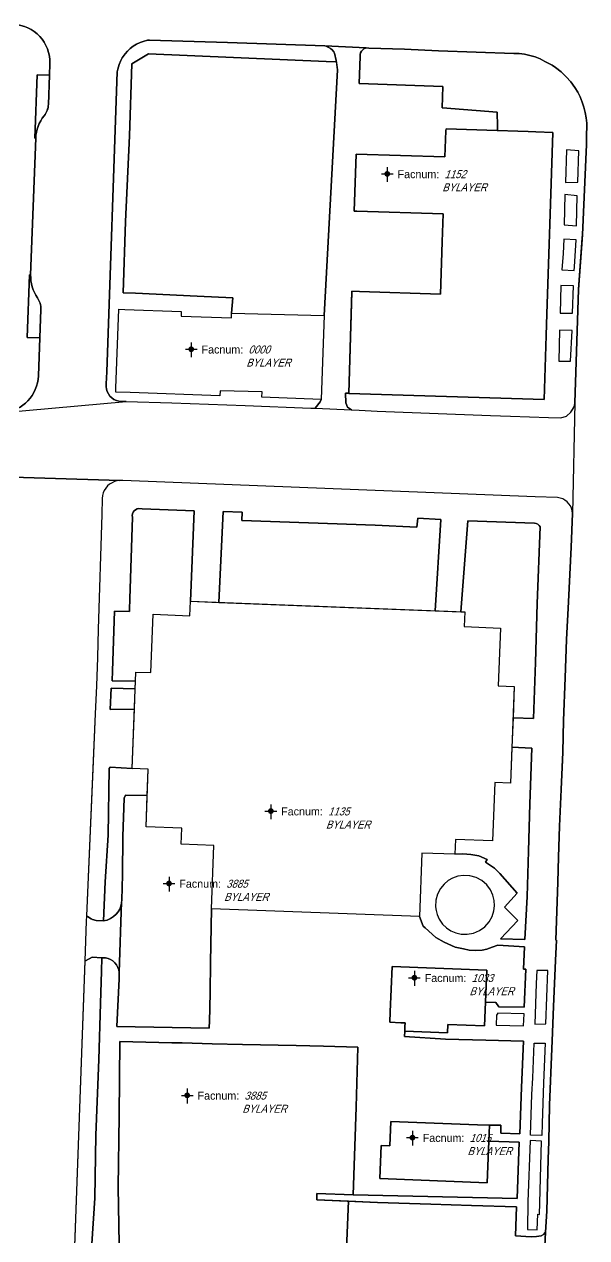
# Model space of a CAD drawing. Header units: inches. Extents: x 1273557 to 1282364, y 239587 to 246310.
# Drawn here: x 1275679 to 1275974, y 242141 to 242778 of the extents above; entities that cross this region are included whole.
import ezdxf
from ezdxf.enums import TextEntityAlignment as Align

# ---------------------------------------------------------------- set-up
doc = ezdxf.new("R2010")
doc.units = ezdxf.units.IN
doc.header["$MEASUREMENT"] = 0
doc.linetypes.add('DASHED2', pattern=[0.375, 0.25, -0.125])
doc.layers.add('BLDG-DATA', color=159, linetype='DASHED2', lineweight=30)
doc.layers.add('BLDG-NONUW', color=6, linetype='Continuous', lineweight=30)
for name, color, linetype in [('BLDG-UW', 231, 'Continuous'), ('GRASS', 3, 'Continuous'), ('PATH', 253, 'Continuous'), ('PATH-ISLAND', 252, 'Continuous'), ('PRKG-DATA', 255, 'Continuous'), ('PRKG-UW', 6, 'Continuous'), ('STREET-NONUW', 4, 'Continuous'), ('STREET-UW', 50, 'Continuous')]:
    doc.layers.add(name, color=color, linetype=linetype)
doc.styles.add('SS_LITE', font='FRABK.TTF', dxfattribs={"height": 16})

# ---------------------------------------------------------------- blocks, each defined once
blk = doc.blocks.new('*U1')
for p, q in [((-3.08, 0), (3.08, 0)), ((0, 3.55), (0, -4.2))]:
    blk.add_line(p, q)
at = {"const_width": 1.5}
blk.add_lwpolyline([(-0.75, 0, 1), (0.75, 0, 1)], format="xyb", close=True, dxfattribs=at)
at = {"layer": 'BLDG-DATA', "color": 1, "style": 'SS_LITE'}
blk.add_text('Facnum:', height=4.2, dxfattribs=at).set_placement((27.26, -2.25), align=Align.RIGHT)
at = {"layer": 'BLDG-DATA', "color": 7, "style": 'SS_LITE', "oblique": 20, "width": 0.9, "flags": 8}
for tag, p in [('FACNUM', (29.98, -2.25)), ('OBJECT', (28.84, -9.16))]:
    blk.add_attdef(tag, p, '', height=4.2, dxfattribs=at)
blk = doc.blocks.new('*U8')
for p, q in [((-3.08, 0), (3.08, 0)), ((0, 3.55), (0, -4.2))]:
    blk.add_line(p, q)
at = {"const_width": 1.5}
blk.add_lwpolyline([(-0.75, 0, 1), (0.75, 0, 1)], format="xyb", close=True, dxfattribs=at)
at = {"layer": 'PRKG-DATA', "color": 1, "style": 'SS_LITE'}
blk.add_text('Facnum:', height=4.2, dxfattribs=at).set_placement((27.26, -2.25), align=Align.RIGHT)
at = {"layer": 'PRKG-DATA', "color": 7, "style": 'SS_LITE', "oblique": 20, "width": 0.9, "flags": 8}
for tag, p in [('FACNUM', (29.98, -2.25)), ('OBJECT', (28.84, -9.16))]:
    blk.add_attdef(tag, p, '', height=4.2, dxfattribs=at)

msp = doc.modelspace()

# ---------------------------------------------------------------- linework, layer by layer
at = {"layer": 'BLDG-NONUW'}
msp.add_lwpolyline([(1275788.07, 242623.57), (1275788.13, 242626.12), (1275836.72, 242624.91), (1275835.15, 242580.97), (1275835.14, 242580.8), (1275804.07, 242581.93), (1275804.17, 242584.7), (1275804.17, 242584.7), (1275782.08, 242585.28), (1275782.08, 242585.28), (1275781.98, 242582.66), (1275734.9, 242584.38), (1275727.44, 242584.65), (1275727.51, 242586.65), (1275729.02, 242628.17), (1275732.1, 242628.06), (1275761.76, 242626.98), (1275761.67, 242624.53)], close=True, dxfattribs=at)
at = {"layer": 'BLDG-UW'}
for points in [[(1275952.05, 242580.67), (1275953.14, 242614.41), (1275953.5, 242625.68), (1275954.68, 242662.33), (1275955.02, 242672.75), (1275956.57, 242720.92), (1275947.76, 242721.2), (1275943.67, 242721.34), (1275927.51, 242721.86), (1275900.62, 242722.72), (1275900.58, 242721.67), (1275900.02, 242708.02), (1275853.43, 242709.52), (1275852.47, 242679.62), (1275853.84, 242679.58), (1275899.08, 242678.11), (1275898.61, 242663.53), (1275897.72, 242636.03), (1275855.29, 242637.39), (1275851.28, 242637.52), (1275851.27, 242637.13), (1275849.56, 242584.14), (1275849.56, 242583.98)], [(1275905.3, 242342.09), (1275887.98, 242342.76), (1275886.7, 242309.48), (1275777.57, 242313.52), (1275778.84, 242346.69), (1275761.7, 242347.35), (1275762.03, 242355.8), (1275743.27, 242356.52), (1275744.43, 242386.74), (1275735.96, 242387.07), (1275737.91, 242437.71), (1275745.83, 242437.41), (1275747.01, 242468.03), (1275766.34, 242467.29), (1275766.62, 242474.84), (1275910.5, 242469.32), (1275910.2, 242461.55), (1275929.21, 242460.82), (1275928.04, 242430.5), (1275936.4, 242430.18), (1275934.45, 242379.5), (1275926.25, 242379.81), (1275925.06, 242349.1), (1275905.61, 242349.84), (1275905.3, 242342.12)], [(1275872.29, 242283.29), (1275871.33, 242259.46), (1275871.1, 242253.93), (1275876.9, 242253.7), (1275879.16, 242253.6), (1275879.09, 242251.81), (1275879, 242249.32), (1275901.42, 242248.42), (1275901.6, 242252.84), (1275920.75, 242252.06), (1275921.94, 242281.29), (1275921.94, 242281.29), (1275921.94, 242281.29)], [(1275922.24, 242169.73), (1275923.09, 242191.53), (1275923.42, 242199.87), (1275917.07, 242200.12), (1275871.64, 242201.89), (1275871.14, 242189.15), (1275866.52, 242189.34), (1275865.84, 242171.94), (1275865.84, 242171.94)]]:
    msp.add_lwpolyline(points, close=True, dxfattribs=at)
at = {"layer": 'GRASS'}
for points in [[(1275732.46, 242674.21), (1275731.27, 242636.7), (1275737.74, 242636.56), (1275770.1, 242634.97), (1275788.85, 242634.05), (1275788.13, 242626.12), (1275836.72, 242624.91), (1275843.73, 242753.72), (1275843.12, 242757.85), (1275837.69, 242758.06), (1275744.58, 242762.06), (1275735.91, 242756.89), (1275734.56, 242719.1)], [(1275970.17, 242711.17), (1275963.78, 242711.76), (1275963.34, 242694.56), (1275969.66, 242694.71)], [(1275962.5, 242672.48), (1275968.97, 242671.95), (1275969.38, 242687.58), (1275962.99, 242688.26)], [(1275961.4, 242648.83), (1275967.79, 242648.36), (1275967.91, 242650.33), (1275968.81, 242664.58), (1275962.32, 242664.88), (1275962.02, 242657.32)], [(1275960.48, 242626.12), (1275966.99, 242626.1), (1275967.42, 242640.31), (1275960.86, 242640.63)], [(1275959.69, 242600.89), (1275965.88, 242600.78), (1275966.77, 242616.97), (1275960.05, 242617.11)], [(1275766.62, 242474.84), (1275768.45, 242522.38), (1275741.22, 242523.44), (1275739.54, 242523.51), (1275738.66, 242523.31), (1275737.84, 242522.92), (1275737.15, 242522.34), (1275736.61, 242521.61), (1275736.25, 242520.77), (1275736.1, 242519.88), (1275736.17, 242518.97), (1275734.84, 242476.15), (1275734.67, 242470.56), (1275734.64, 242469.57), (1275726.83, 242469.68), (1275725.66, 242438.33), (1275725.6, 242433.17), (1275737.73, 242432.88), (1275737.91, 242437.71), (1275745.83, 242437.41), (1275747.01, 242468.03), (1275766.34, 242467.29)], [(1275897.85, 242517.82), (1275885.83, 242518.51), (1275885.38, 242513.79), (1275863.44, 242514.77), (1275793.56, 242517.25), (1275793.67, 242521.64), (1275783.76, 242521.93), (1275781.44, 242474.28), (1275895, 242469.92)], [(1275949.91, 242513.92), (1275949.39, 242514.7), (1275948.68, 242515.32), (1275947.84, 242515.73), (1275946.92, 242515.91), (1275912.13, 242517.16), (1275908.29, 242469.41), (1275910.5, 242469.32), (1275910.2, 242461.55), (1275929.21, 242460.82), (1275928.04, 242430.5), (1275936.4, 242430.18), (1275935.77, 242413.78), (1275946.55, 242413.34), (1275947.61, 242442.8), (1275948.49, 242473.64)], [(1275737.57, 242428.85), (1275724.95, 242429.25), (1275724.49, 242418.13), (1275737.16, 242418.17)], [(1275944.54, 242368.57), (1275945.53, 242397.78), (1275935.17, 242398.24), (1275934.45, 242379.5), (1275926.25, 242379.81), (1275925.06, 242349.1), (1275905.61, 242349.84), (1275905.3, 242342.12), (1275909.5, 242342.42), (1275913.61, 242342.05), (1275917.85, 242341.23), (1275922.21, 242339.33), (1275921.31, 242337.88), (1275922.4, 242337.18), (1275926.01, 242334.74), (1275928.79, 242332.09), (1275937.89, 242321.75), (1275931.36, 242314.41), (1275938.3, 242307.27), (1275929.23, 242297.69), (1275941.96, 242297.42), (1275943.08, 242320.02), (1275943.84, 242343.71)], [(1275744.43, 242386.74), (1275735.96, 242387.07), (1275724.45, 242387.8), (1275723.92, 242387.05), (1275723.46, 242352.14), (1275721.86, 242327.56), (1275720.96, 242307.1), (1275722.83, 242307.58), (1275724.61, 242308.36), (1275726.23, 242309.41), (1275727.67, 242310.7), (1275728.68, 242311.96), (1275729.48, 242313.35), (1275730.07, 242314.85), (1275730.43, 242316.42), (1275730.54, 242318.03), (1275730.94, 242331.26), (1275731.05, 242351.35), (1275731.82, 242371.48), (1275732.52, 242373.17), (1275743.9, 242372.88)], [(1275923.93, 242323.41), (1275921.97, 242326.06), (1275919.4, 242328.3), (1275916.36, 242329.94), (1275913.08, 242330.86), (1275909.79, 242331.05), (1275906.72, 242330.58), (1275904.01, 242329.61), (1275901.7, 242328.28), (1275899.55, 242326.48), (1275897.64, 242324.12), (1275896.14, 242321.25), (1275895.25, 242317.99), (1275895.1, 242314.55), (1275895.45, 242312.58), (1275895.98, 242310.5), (1275896.99, 242308.08), (1275898.79, 242305.47), (1275900.93, 242303.42), (1275903.2, 242301.92), (1275905.69, 242300.85), (1275908.58, 242300.19), (1275911.76, 242300.11), (1275915.04, 242300.72), (1275918.2, 242302.07), (1275920.99, 242304.09), (1275923.23, 242306.62), (1275924.81, 242309.45), (1275925.73, 242312.34), (1275926.06, 242315.12), (1275925.9, 242317.78), (1275925.23, 242320.59)], [(1275947.18, 242253.03), (1275952.88, 242253.07), (1275954.01, 242281.07), (1275948.25, 242281.09), (1275947.91, 242274.35)], [(1275941.2, 242252.08), (1275941.55, 242258.44), (1275927.82, 242258.72), (1275927.02, 242257.65), (1275926.93, 242252.37)], [(1275945.67, 242216.08), (1275946.15, 242224.8), (1275946.76, 242242.9), (1275952.52, 242242.9), (1275951.78, 242222.1), (1275951.1, 242200.77), (1275950.9, 242194.5), (1275944.9, 242194.74)], [(1275943.53, 242159.67), (1275943.4, 242145.24), (1275948.41, 242145.1), (1275948.72, 242153.25), (1275949.64, 242153.15), (1275949.82, 242159.15), (1275950.7, 242191.49), (1275944.7, 242191.83)]]:
    msp.add_lwpolyline(points, close=True, dxfattribs=at)
for points in [[(1275684.92, 242717.84), (1275685.42, 242717.82, -0.162297), (1275689.86, 242729.66, 0.162103), (1275692.08, 242735.58), (1275692.65, 242750.93), (1275686.11, 242751.16)], [(1275680.97, 242613.35), (1275687.56, 242613.1), (1275688.11, 242628.05, 0.162049), (1275686.34, 242634.11, -0.161471), (1275682.78, 242646.19), (1275682.19, 242646.21)]]:
    msp.add_lwpolyline(points, format="xyb", close=True, dxfattribs=at)
msp.add_lwpolyline([(1275729.25, 242137.59), (1275728.74, 242167.37), (1275729.22, 242204.87), (1275729.57, 242243.79), (1275756.84, 242243.11), (1275762.25, 242243.08), (1275777.96, 242242.69), (1275793.89, 242242.3), (1275822.09, 242241.72), (1275836.4, 242241.42), (1275854.37, 242240.91), (1275853.42, 242209.47), (1275851.83, 242163.35), (1275937.9, 242161.44), (1275939.05, 242190.98), (1275923.09, 242191.53), (1275923.09, 242191.53), (1275922.24, 242169.73), (1275865.84, 242171.94), (1275866.52, 242189.34), (1275871.14, 242189.15), (1275871.64, 242201.89), (1275917.07, 242200.12), (1275923.42, 242199.87), (1275929.31, 242199.93), (1275929.35, 242195.84), (1275939.33, 242195.41), (1275940.2, 242219.78), (1275941.24, 242244.12), (1275921.4, 242244.52), (1275900.27, 242245.03), (1275878.83, 242246.47), (1275879, 242249.32), (1275879.09, 242251.81), (1275879.16, 242253.6), (1275876.9, 242253.7), (1275871.1, 242253.93), (1275871.33, 242259.46), (1275872.29, 242283.29), (1275921.94, 242281.29), (1275921.26, 242264.45), (1275926.77, 242264.24), (1275928.35, 242262.06), (1275941.66, 242261.87), (1275942.4, 242281.79), (1275941.3, 242281.79), (1275941.74, 242293.59), (1275927.72, 242294.37), (1275924.88, 242293.33), (1275922.09, 242292.34), (1275919.52, 242291.74), (1275916.22, 242291.56), (1275912.82, 242291.82), (1275909.76, 242292.4), (1275905.48, 242293.28), (1275899.68, 242296.05), (1275895.26, 242298.51), (1275889.64, 242303.47), (1275888.63, 242304.36), (1275886.7, 242309.48), (1275777.57, 242313.52), (1275777.18, 242285.35), (1275776.84, 242269.56), (1275776.58, 242254.09), (1275776.45, 242251.8), (1275776.38, 242250.94), (1275727.97, 242251.78), (1275729.16, 242276.72), (1275729.2, 242277.12), (1275729.27, 242278.55), (1275729.18, 242279.98), (1275728.94, 242281.4), (1275728.5, 242282.75), (1275727.84, 242284.01), (1275726.97, 242285.14), (1275725.92, 242286.11), (1275724.72, 242286.87), (1275723.41, 242287.42), (1275722.02, 242287.74), (1275720.14, 242287.84), (1275719.97, 242280.78), (1275719.34, 242263.83), (1275718.5, 242234.33), (1275716.97, 242194.7), (1275716.37, 242161.62), (1275713.92, 242124.32)], dxfattribs=at)
at = {"layer": 'PATH'}
msp.add_lwpolyline([(1275668.62, 242573.91, 0.377739), (1275686.82, 242593.09), (1275687.56, 242613.1), (1275680.97, 242613.35), (1275682.19, 242646.21), (1275682.78, 242646.19), (1275685.42, 242717.82), (1275684.92, 242717.84), (1275686.11, 242751.16), (1275692.65, 242750.93), (1275692.87, 242756.92, 0.414197), (1275673.62, 242777.64)], format="xyb", dxfattribs=at)
for points in [[(1275735.91, 242756.89), (1275744.58, 242762.06), (1275837.69, 242758.06), (1275843.12, 242757.85), (1275843, 242758.69), (1275842.05, 242762.46), (1275841.73, 242763.19), (1275840.9, 242764.2), (1275840.04, 242765), (1275838.82, 242765.72), (1275838.19, 242766.02), (1275836.99, 242766.28), (1275786.03, 242768.07), (1275745.12, 242769.38), (1275744, 242769.22), (1275741.85, 242768.66), (1275740.13, 242768.04), (1275738.31, 242767.17), (1275736.59, 242766.11), (1275734.99, 242764.89), (1275733.52, 242763.5), (1275732.27, 242762.06), (1275731.83, 242761.44), (1275730.8, 242760), (1275730.04, 242758.65), (1275729.2, 242756.46), (1275728.47, 242754.01), (1275728.21, 242752.7), (1275722.66, 242595.23), (1275722.36, 242588.98), (1275722.32, 242587.6), (1275722.51, 242586.23), (1275722.92, 242584.91), (1275723.54, 242583.68), (1275724.35, 242582.56), (1275725.34, 242581.59), (1275726.47, 242580.8), (1275727.72, 242580.21), (1275729.05, 242579.83), (1275730.42, 242579.67), (1275732.8, 242579.65), (1275756.8, 242578.96), (1275795.29, 242577.65), (1275829.64, 242576.22), (1275831.96, 242576.12), (1275834.63, 242579.5), (1275835.14, 242580.8), (1275804.07, 242581.93), (1275804.17, 242584.7), (1275782.08, 242585.28), (1275781.98, 242582.66), (1275734.9, 242584.38), (1275727.44, 242584.65), (1275727.51, 242586.65), (1275729.02, 242628.17), (1275732.1, 242628.06), (1275761.76, 242626.98), (1275761.67, 242624.53), (1275788.07, 242623.57), (1275788.13, 242626.12), (1275788.85, 242634.05), (1275770.1, 242634.97), (1275737.74, 242636.56), (1275731.27, 242636.7), (1275732.46, 242674.21), (1275734.56, 242719.1)], [(1275969.67, 242742.04), (1275968.19, 242744.49), (1275965.98, 242747.4), (1275963.55, 242750.13), (1275960.92, 242752.67), (1275958.1, 242755), (1275956.3, 242756.27), (1275952.43, 242758.18), (1275949.9, 242759.45), (1275947.28, 242760.5), (1275944.58, 242761.33), (1275941.82, 242761.92), (1275939.02, 242762.28), (1275936.18, 242762.39), (1275896.67, 242763.78), (1275878.83, 242764.66), (1275860.09, 242765.17), (1275858.71, 242765.23), (1275858.28, 242765.04), (1275857.47, 242764.68), (1275856.77, 242764.14), (1275856.21, 242763.45), (1275855.83, 242762.65), (1275855.64, 242761.78), (1275855.66, 242760.82), (1275855.05, 242746.54), (1275898.94, 242745), (1275898.57, 242733.83), (1275898.76, 242733.82), (1275898.76, 242733.84), (1275927.5, 242731.59), (1275927.54, 242724.19), (1275927.53, 242721.86), (1275943.67, 242721.34), (1275947.76, 242721.2), (1275956.57, 242720.92), (1275955.02, 242672.75), (1275954.68, 242662.33), (1275953.5, 242625.68), (1275953.14, 242614.41), (1275952.05, 242580.67), (1275849.56, 242583.98), (1275849.56, 242584.15), (1275847.82, 242584.15), (1275848.09, 242578.96), (1275848.94, 242576.74), (1275851.04, 242575.34), (1275855.02, 242575.17), (1275864.47, 242574.7), (1275923.96, 242572.31), (1275934.36, 242571.99), (1275954.29, 242571.28), (1275960.78, 242571.04), (1275963.73, 242572.08), (1275966.11, 242574.1), (1275967.39, 242576.17), (1275967.51, 242576.39), (1275967.95, 242577.65), (1275968.2, 242578.95), (1275968.83, 242600.47), (1275970.04, 242638.47), (1275972.01, 242665.51), (1275972.13, 242667.23), (1275974.21, 242714.48), (1275974.26, 242717.82), (1275974.39, 242725.7), (1275974.13, 242728.54), (1275973.65, 242731.36), (1275972.96, 242734.13), (1275972.07, 242736.85), (1275970.97, 242739.49)], [(1275962.16, 242412.22), (1275963.12, 242434.72), (1275963.73, 242454.76), (1275964.83, 242474.5), (1275966.25, 242503.31), (1275966.98, 242520.98), (1275966.8, 242522.34), (1275966.4, 242523.66), (1275965.81, 242524.91), (1275965.03, 242526.05), (1275964.08, 242527.06), (1275962.99, 242527.9), (1275961.78, 242528.56), (1275960.48, 242529.03), (1275959.12, 242529.29), (1275947.36, 242529.69), (1275731.16, 242538.2), (1275729.6, 242538.24), (1275728.16, 242538.06), (1275726.76, 242537.67), (1275725.44, 242537.08), (1275724.21, 242536.31), (1275723.12, 242535.36), (1275722.17, 242534.26), (1275721.4, 242533.03), (1275720.81, 242531.7), (1275720.43, 242530.3), (1275720.26, 242528.86), (1275720.1, 242520.42), (1275718.21, 242460.26), (1275717.87, 242445.42), (1275717.31, 242430.57), (1275716.53, 242415.72), (1275712.07, 242309.84), (1275712.6, 242309.51), (1275714.53, 242308.19), (1275715.15, 242307.86), (1275717.16, 242307.39), (1275720.92, 242307.1), (1275720.96, 242307.11), (1275721.86, 242327.56), (1275723.46, 242352.14), (1275723.92, 242387.05), (1275724.45, 242387.8), (1275735.96, 242387.07), (1275737.16, 242418.17), (1275724.49, 242418.13), (1275724.95, 242429.25), (1275737.57, 242428.85), (1275737.73, 242432.88), (1275725.6, 242433.17), (1275725.66, 242438.33), (1275726.83, 242469.68), (1275734.64, 242469.57), (1275734.67, 242470.56), (1275734.84, 242476.15), (1275736.17, 242518.97), (1275736.1, 242519.88), (1275736.25, 242520.77), (1275736.61, 242521.61), (1275737.15, 242522.34), (1275737.84, 242522.92), (1275738.66, 242523.31), (1275739.54, 242523.51), (1275741.22, 242523.44), (1275768.45, 242522.38), (1275766.62, 242474.84), (1275781.44, 242474.28), (1275783.76, 242521.93), (1275793.67, 242521.64), (1275793.56, 242517.25), (1275863.44, 242514.77), (1275885.38, 242513.79), (1275885.83, 242518.51), (1275897.85, 242517.82), (1275895, 242469.92), (1275908.29, 242469.41), (1275912.13, 242517.16), (1275946.92, 242515.91), (1275947.84, 242515.73), (1275948.68, 242515.32), (1275949.39, 242514.7), (1275949.91, 242513.92), (1275948.49, 242473.64), (1275947.61, 242442.8), (1275946.55, 242413.34), (1275935.77, 242413.78), (1275935.17, 242398.24), (1275945.53, 242397.78), (1275944.54, 242368.57), (1275943.84, 242343.71), (1275943.08, 242320.02), (1275941.96, 242297.42), (1275929.23, 242297.69), (1275938.3, 242307.27), (1275931.36, 242314.41), (1275937.89, 242321.75), (1275928.79, 242332.09), (1275926.01, 242334.74), (1275922.4, 242337.18), (1275921.31, 242337.88), (1275922.21, 242339.33), (1275917.85, 242341.23), (1275913.61, 242342.05), (1275909.5, 242342.42), (1275905.3, 242342.12), (1275905.3, 242342.09), (1275887.98, 242342.76), (1275886.7, 242309.48), (1275888.63, 242304.36), (1275889.64, 242303.47), (1275895.26, 242298.51), (1275899.68, 242296.05), (1275905.48, 242293.28), (1275909.76, 242292.4), (1275912.82, 242291.82), (1275916.22, 242291.56), (1275919.52, 242291.74), (1275922.09, 242292.34), (1275924.88, 242293.33), (1275927.72, 242294.37), (1275941.74, 242293.59), (1275941.3, 242281.79), (1275942.4, 242281.79), (1275941.66, 242261.87), (1275928.35, 242262.06), (1275926.77, 242264.24), (1275921.26, 242264.45), (1275920.75, 242252.06), (1275901.6, 242252.84), (1275901.42, 242248.42), (1275879, 242249.32), (1275878.83, 242246.47), (1275900.27, 242245.03), (1275921.4, 242244.52), (1275941.24, 242244.12), (1275940.2, 242219.78), (1275939.33, 242195.41), (1275929.35, 242195.84), (1275929.31, 242199.93), (1275923.42, 242199.87), (1275923.09, 242191.53), (1275939.05, 242190.98), (1275937.9, 242161.44), (1275851.83, 242163.35), (1275832.89, 242164.08), (1275832.78, 242160.81), (1275864.65, 242159.46), (1275892.66, 242158.55), (1275913.96, 242157.82), (1275937.52, 242157.17), (1275937.03, 242141.9), (1275945.21, 242141.35), (1275948.14, 242141.47), (1275950.48, 242141.93), (1275951.66, 242142.63), (1275952.85, 242143.85), (1275953.46, 242154.78), (1275954.22, 242182.17), (1275954.45, 242191.38), (1275954.91, 242210.39), (1275956.08, 242240.22), (1275956.25, 242244.18), (1275957.01, 242262.27), (1275958.03, 242286.32), (1275958.54, 242297.09), (1275958.21, 242297.11), (1275959.27, 242327.44), (1275959.67, 242340.58), (1275960.18, 242356.77), (1275961.03, 242376.01), (1275961.81, 242395.68)], [(1275719.34, 242263.83), (1275719.97, 242280.78), (1275720.14, 242287.84), (1275714.97, 242288.11), (1275711.15, 242286.05), (1275705.13, 242117.18), (1275705.52, 242117.12), (1275713.78, 242116.98), (1275713.92, 242124.32), (1275716.37, 242161.62), (1275716.97, 242194.7), (1275718.5, 242234.33)]]:
    msp.add_lwpolyline(points, close=True, dxfattribs=at)
at = {"layer": 'PATH-ISLAND'}
for points in [[(1275970.17, 242711.17), (1275963.78, 242711.76), (1275963.34, 242694.56), (1275969.66, 242694.71)], [(1275962.5, 242672.48), (1275968.97, 242671.95), (1275969.38, 242687.58), (1275962.99, 242688.26)], [(1275961.4, 242648.83), (1275967.79, 242648.36), (1275967.91, 242650.33), (1275968.81, 242664.58), (1275962.32, 242664.88), (1275962.02, 242657.32)], [(1275960.48, 242626.12), (1275966.99, 242626.1), (1275967.42, 242640.31), (1275960.86, 242640.63)], [(1275959.69, 242600.89), (1275965.88, 242600.78), (1275966.77, 242616.97), (1275960.05, 242617.11)], [(1275926.06, 242315.12), (1275925.9, 242317.78), (1275925.23, 242320.59), (1275923.93, 242323.41), (1275921.97, 242326.06), (1275919.4, 242328.3), (1275916.36, 242329.94), (1275913.08, 242330.86), (1275909.79, 242331.05), (1275906.72, 242330.58), (1275904.01, 242329.61), (1275901.7, 242328.28), (1275899.55, 242326.48), (1275897.64, 242324.12), (1275896.14, 242321.25), (1275895.25, 242317.99), (1275895.1, 242314.55), (1275895.45, 242312.58), (1275895.98, 242310.5), (1275896.99, 242308.08), (1275898.79, 242305.47), (1275900.93, 242303.42), (1275903.2, 242301.92), (1275905.69, 242300.85), (1275908.58, 242300.19), (1275911.76, 242300.11), (1275915.04, 242300.72), (1275918.2, 242302.07), (1275920.99, 242304.09), (1275923.23, 242306.62), (1275924.81, 242309.45), (1275925.73, 242312.34)], [(1275947.18, 242253.03), (1275952.88, 242253.07), (1275954.01, 242281.07), (1275948.25, 242281.09), (1275947.91, 242274.35)], [(1275941.2, 242252.08), (1275941.55, 242258.44), (1275927.82, 242258.72), (1275927.02, 242257.65), (1275926.93, 242252.37)], [(1275945.67, 242216.08), (1275946.15, 242224.8), (1275946.76, 242242.9), (1275952.52, 242242.9), (1275951.78, 242222.1), (1275951.1, 242200.77), (1275950.9, 242194.5), (1275944.9, 242194.74)], [(1275943.53, 242159.67), (1275943.4, 242145.24), (1275948.41, 242145.1), (1275948.72, 242153.25), (1275949.64, 242153.15), (1275949.82, 242159.15), (1275950.7, 242191.49), (1275944.7, 242191.83)]]:
    msp.add_lwpolyline(points, close=True, dxfattribs=at)
at = {"layer": 'PRKG-UW'}
msp.add_lwpolyline([(1275777.18, 242285.35), (1275777.57, 242313.52), (1275778.84, 242346.69), (1275761.7, 242347.35), (1275762.03, 242355.8), (1275743.27, 242356.52), (1275743.9, 242372.88), (1275732.52, 242373.17), (1275731.82, 242371.48), (1275731.05, 242351.35), (1275730.94, 242331.26), (1275730.54, 242318.03), (1275730.49, 242317.23), (1275729.18, 242279.98), (1275729.27, 242278.55), (1275729.2, 242277.12), (1275729.16, 242276.72), (1275727.97, 242251.78), (1275776.38, 242250.94), (1275776.45, 242251.8), (1275776.58, 242254.09), (1275776.84, 242269.56)], close=True, dxfattribs=at)
msp.add_lwpolyline([(1275848.15, 242126.66), (1275849.51, 242160.1), (1275832.78, 242160.81), (1275832.89, 242164.08), (1275851.83, 242163.35), (1275853.42, 242209.47), (1275854.37, 242240.91), (1275836.4, 242241.42), (1275822.09, 242241.72), (1275793.89, 242242.3), (1275777.96, 242242.69), (1275762.25, 242243.08), (1275756.84, 242243.11), (1275729.57, 242243.79), (1275729.22, 242204.87), (1275728.74, 242167.37), (1275729.25, 242137.59)], dxfattribs=at)
at = {"layer": 'STREET-NONUW'}
msp.add_lwpolyline([(1275673.62, 242777.64, -0.414197), (1275692.87, 242756.92), (1275692.65, 242750.93), (1275692.08, 242735.58, -0.162453), (1275689.86, 242729.65, 0.162259), (1275685.42, 242717.81), (1275682.78, 242646.19, 0.161242), (1275686.33, 242634.13, -0.162507), (1275688.11, 242628.05), (1275687.56, 242613.1), (1275686.82, 242593.09, -0.377739), (1275668.62, 242573.91), (1275732.8, 242579.65), (1275730.42, 242579.67), (1275729.05, 242579.83), (1275727.72, 242580.21), (1275726.47, 242580.8), (1275725.34, 242581.59), (1275724.35, 242582.56), (1275723.54, 242583.68), (1275722.92, 242584.91), (1275722.51, 242586.23), (1275722.32, 242587.6), (1275722.36, 242588.98), (1275722.66, 242595.23), (1275728.21, 242752.7), (1275728.47, 242754.01), (1275729.2, 242756.46), (1275730.04, 242758.65), (1275730.8, 242760), (1275732.27, 242762.06), (1275733.52, 242763.5), (1275734.99, 242764.89), (1275736.59, 242766.11), (1275738.31, 242767.17), (1275740.13, 242768.04), (1275741.85, 242768.66), (1275744, 242769.22), (1275745.12, 242769.38), (1275786.03, 242768.07), (1275836.99, 242766.28), (1275858.71, 242765.23), (1275860.09, 242765.17), (1275878.83, 242764.66), (1275896.67, 242763.78), (1275936.18, 242762.39), (1275939.02, 242762.28), (1275941.82, 242761.92), (1275944.58, 242761.33), (1275947.28, 242760.5), (1275949.9, 242759.45), (1275952.43, 242758.18), (1275956.3, 242756.27), (1275958.1, 242755), (1275960.92, 242752.67), (1275963.55, 242750.13), (1275965.98, 242747.4), (1275968.19, 242744.49), (1275969.67, 242742.04), (1275970.97, 242739.49), (1275972.07, 242736.85), (1275972.96, 242734.13), (1275973.65, 242731.36), (1275974.13, 242728.54), (1275974.39, 242725.7), (1275974.26, 242717.82), (1275974.21, 242714.48), (1275972.13, 242667.23), (1275970.04, 242638.47), (1275968.83, 242600.47), (1275968.2, 242578.95), (1275966.98, 242520.98), (1275966.25, 242503.31), (1275964.83, 242474.5), (1275963.73, 242454.76), (1275963.12, 242434.72), (1275962.16, 242412.22), (1275961.81, 242395.68), (1275961.49, 242387.57), (1275961.03, 242376.01), (1275960.18, 242356.77), (1275959.67, 242340.58), (1275959.27, 242327.44), (1275958.21, 242297.11), (1275958.54, 242297.09), (1275958.03, 242286.32), (1275957.01, 242262.27), (1275956.25, 242244.18), (1275956.08, 242240.22), (1275954.91, 242210.39), (1275954.45, 242191.38), (1275954.22, 242182.17), (1275953.46, 242154.78), (1275952.85, 242143.85), (1275952.44, 242136.47)], format="xyb", dxfattribs=at)
for points in [[(1275668.62, 242573.91), (1275732.8, 242579.65), (1275756.8, 242578.96), (1275795.29, 242577.65), (1275829.64, 242576.22), (1275831.96, 242576.12), (1275851.04, 242575.34), (1275855.02, 242575.17), (1275864.47, 242574.7), (1275923.96, 242572.31), (1275934.36, 242571.99), (1275954.29, 242571.28), (1275960.78, 242571.04), (1275963.73, 242572.08), (1275966.11, 242574.1), (1275967.49, 242576.33), (1275967.95, 242577.65), (1275968.2, 242578.95), (1275966.98, 242520.98), (1275966.8, 242522.34), (1275966.4, 242523.66), (1275965.81, 242524.91), (1275965.03, 242526.05), (1275964.08, 242527.06), (1275962.99, 242527.9), (1275961.78, 242528.56), (1275960.48, 242529.03), (1275959.12, 242529.29), (1275947.36, 242529.69), (1275731.16, 242538.2), (1275729.6, 242538.24), (1275656.23, 242540.58)], [(1275656.23, 242540.58), (1275729.6, 242538.24), (1275728.16, 242538.06), (1275726.76, 242537.67), (1275725.44, 242537.08), (1275724.21, 242536.31), (1275723.12, 242535.36), (1275722.17, 242534.26), (1275721.4, 242533.03), (1275720.81, 242531.7), (1275720.43, 242530.3), (1275720.26, 242528.86), (1275720.1, 242520.42), (1275718.21, 242460.26), (1275717.87, 242445.42), (1275717.31, 242430.57), (1275716.53, 242415.72), (1275715.31, 242386.76), (1275712.07, 242309.84), (1275711.95, 242307.03), (1275711.16, 242286.11), (1275705.13, 242117.13)]]:
    msp.add_lwpolyline(points, dxfattribs=at)
at = {"layer": 'STREET-UW'}
for points in [[(1275898.61, 242663.53), (1275899.08, 242678.11), (1275853.84, 242679.58), (1275852.47, 242679.62), (1275853.43, 242709.52), (1275900.02, 242708.02), (1275900.58, 242721.67), (1275900.62, 242722.72), (1275927.51, 242721.86), (1275927.53, 242721.86), (1275927.54, 242724.19), (1275927.5, 242731.59), (1275898.76, 242733.84), (1275898.76, 242733.82), (1275898.57, 242733.83), (1275898.94, 242745), (1275855.05, 242746.54), (1275855.66, 242760.82), (1275855.64, 242761.78), (1275855.83, 242762.65), (1275856.21, 242763.45), (1275856.77, 242764.14), (1275857.47, 242764.68), (1275858.71, 242765.23), (1275836.99, 242766.28), (1275838.19, 242766.02), (1275838.82, 242765.72), (1275840.04, 242765), (1275840.9, 242764.2), (1275841.73, 242763.19), (1275842.05, 242762.46), (1275843, 242758.69), (1275843.73, 242753.72), (1275836.72, 242624.91), (1275835.15, 242580.97), (1275835.14, 242580.8), (1275835.14, 242580.8), (1275834.63, 242579.5), (1275831.96, 242576.12), (1275851.04, 242575.34), (1275848.94, 242576.74), (1275848.09, 242578.96), (1275847.82, 242584.15), (1275849.56, 242584.15), (1275851.28, 242637.52), (1275855.29, 242637.39), (1275897.72, 242636.03)], [(1275730.49, 242317.23), (1275730.43, 242316.42), (1275730.07, 242314.85), (1275729.48, 242313.35), (1275728.68, 242311.96), (1275727.67, 242310.7), (1275726.23, 242309.41), (1275724.61, 242308.36), (1275722.83, 242307.58), (1275720.96, 242307.1), (1275717.16, 242307.39), (1275715.15, 242307.86), (1275714.53, 242308.19), (1275712.6, 242309.51), (1275712.07, 242309.84), (1275711.95, 242307.03), (1275711.16, 242286.11), (1275711.47, 242286.22), (1275714.97, 242288.11), (1275720.14, 242287.84), (1275722.02, 242287.74), (1275723.41, 242287.42), (1275724.72, 242286.87), (1275725.92, 242286.11), (1275726.97, 242285.14), (1275727.84, 242284.01), (1275728.5, 242282.75), (1275728.94, 242281.4), (1275729.18, 242279.98)], [(1275952.44, 242136.47), (1275952.85, 242143.85), (1275951.66, 242142.63), (1275950.48, 242141.93), (1275948.14, 242141.47), (1275945.21, 242141.35), (1275937.03, 242141.9), (1275937.52, 242157.17), (1275913.96, 242157.82), (1275892.66, 242158.55), (1275864.65, 242159.46), (1275849.51, 242160.1), (1275848.15, 242126.66), (1275856.68, 242126.47), (1275884.28, 242125.65), (1275912.42, 242124.18), (1275936.64, 242123.65), (1275941.2, 242123.09), (1275945.14, 242122.21), (1275949.27, 242121.02), (1275951.65, 242119.59)]]:
    msp.add_lwpolyline(points, close=True, dxfattribs=at)

# ---------------------------------------------------------------- block references
at = {"layer": 'BLDG-DATA'}
ref = msp.add_blockref('*U1', (1275869.79, 242699.13), dxfattribs=at)
ref.add_attrib('FACNUM', '1152', (1275899.78, 242696.89), dxfattribs={"color": 7, "height": 4.2, "style": 'SS_LITE', "oblique": 20, "width": 0.9})
ref.add_attrib('OBJECT', 'BYLAYER', (1275898.63, 242689.98), dxfattribs={"color": 7, "height": 4.2, "style": 'SS_LITE', "oblique": 20, "width": 0.9})
ref = msp.add_blockref('*U1', (1275766.98, 242607.13), dxfattribs=at)
ref.add_attrib('FACNUM', '0000', (1275796.97, 242604.89), dxfattribs={"color": 7, "height": 4.2, "style": 'SS_LITE', "oblique": 20, "width": 0.9})
ref.add_attrib('OBJECT', 'BYLAYER', (1275795.82, 242597.98), dxfattribs={"color": 7, "height": 4.2, "style": 'SS_LITE', "oblique": 20, "width": 0.9})
ref = msp.add_blockref('*U1', (1275808.74, 242364.74), dxfattribs=at)
ref.add_attrib('FACNUM', '1135', (1275838.72, 242362.49), dxfattribs={"color": 7, "height": 4.2, "style": 'SS_LITE', "oblique": 20, "width": 0.9})
ref.add_attrib('OBJECT', 'BYLAYER', (1275837.58, 242355.58), dxfattribs={"color": 7, "height": 4.2, "style": 'SS_LITE', "oblique": 20, "width": 0.9})
ref = msp.add_blockref('*U1', (1275884.03, 242277.33), dxfattribs=at)
ref.add_attrib('FACNUM', '1033', (1275914.01, 242275.08), dxfattribs={"color": 7, "height": 4.2, "style": 'SS_LITE', "oblique": 20, "width": 0.9})
ref.add_attrib('OBJECT', 'BYLAYER', (1275912.87, 242268.17), dxfattribs={"color": 7, "height": 4.2, "style": 'SS_LITE', "oblique": 20, "width": 0.9})
ref = msp.add_blockref('*U1', (1275882.99, 242193.41), dxfattribs=at)
ref.add_attrib('FACNUM', '1015', (1275912.97, 242191.16), dxfattribs={"color": 7, "height": 4.2, "style": 'SS_LITE', "oblique": 20, "width": 0.9})
ref.add_attrib('OBJECT', 'BYLAYER', (1275911.83, 242184.25), dxfattribs={"color": 7, "height": 4.2, "style": 'SS_LITE', "oblique": 20, "width": 0.9})
at = {"layer": 'PRKG-DATA'}
ref = msp.add_blockref('*U8', (1275755.34, 242326.8), dxfattribs=at)
ref.add_attrib('FACNUM', '3885', (1275785.32, 242324.55), dxfattribs={"color": 7, "height": 4.2, "style": 'SS_LITE', "oblique": 20, "width": 0.9})
ref.add_attrib('OBJECT', 'BYLAYER', (1275784.18, 242317.64), dxfattribs={"color": 7, "height": 4.2, "style": 'SS_LITE', "oblique": 20, "width": 0.9})
ref = msp.add_blockref('*U8', (1275764.89, 242215.6), dxfattribs=at)
ref.add_attrib('FACNUM', '3885', (1275794.87, 242213.35), dxfattribs={"color": 7, "height": 4.2, "style": 'SS_LITE', "oblique": 20, "width": 0.9})
ref.add_attrib('OBJECT', 'BYLAYER', (1275793.73, 242206.44), dxfattribs={"color": 7, "height": 4.2, "style": 'SS_LITE', "oblique": 20, "width": 0.9})

doc.saveas('drawing.dxf')
